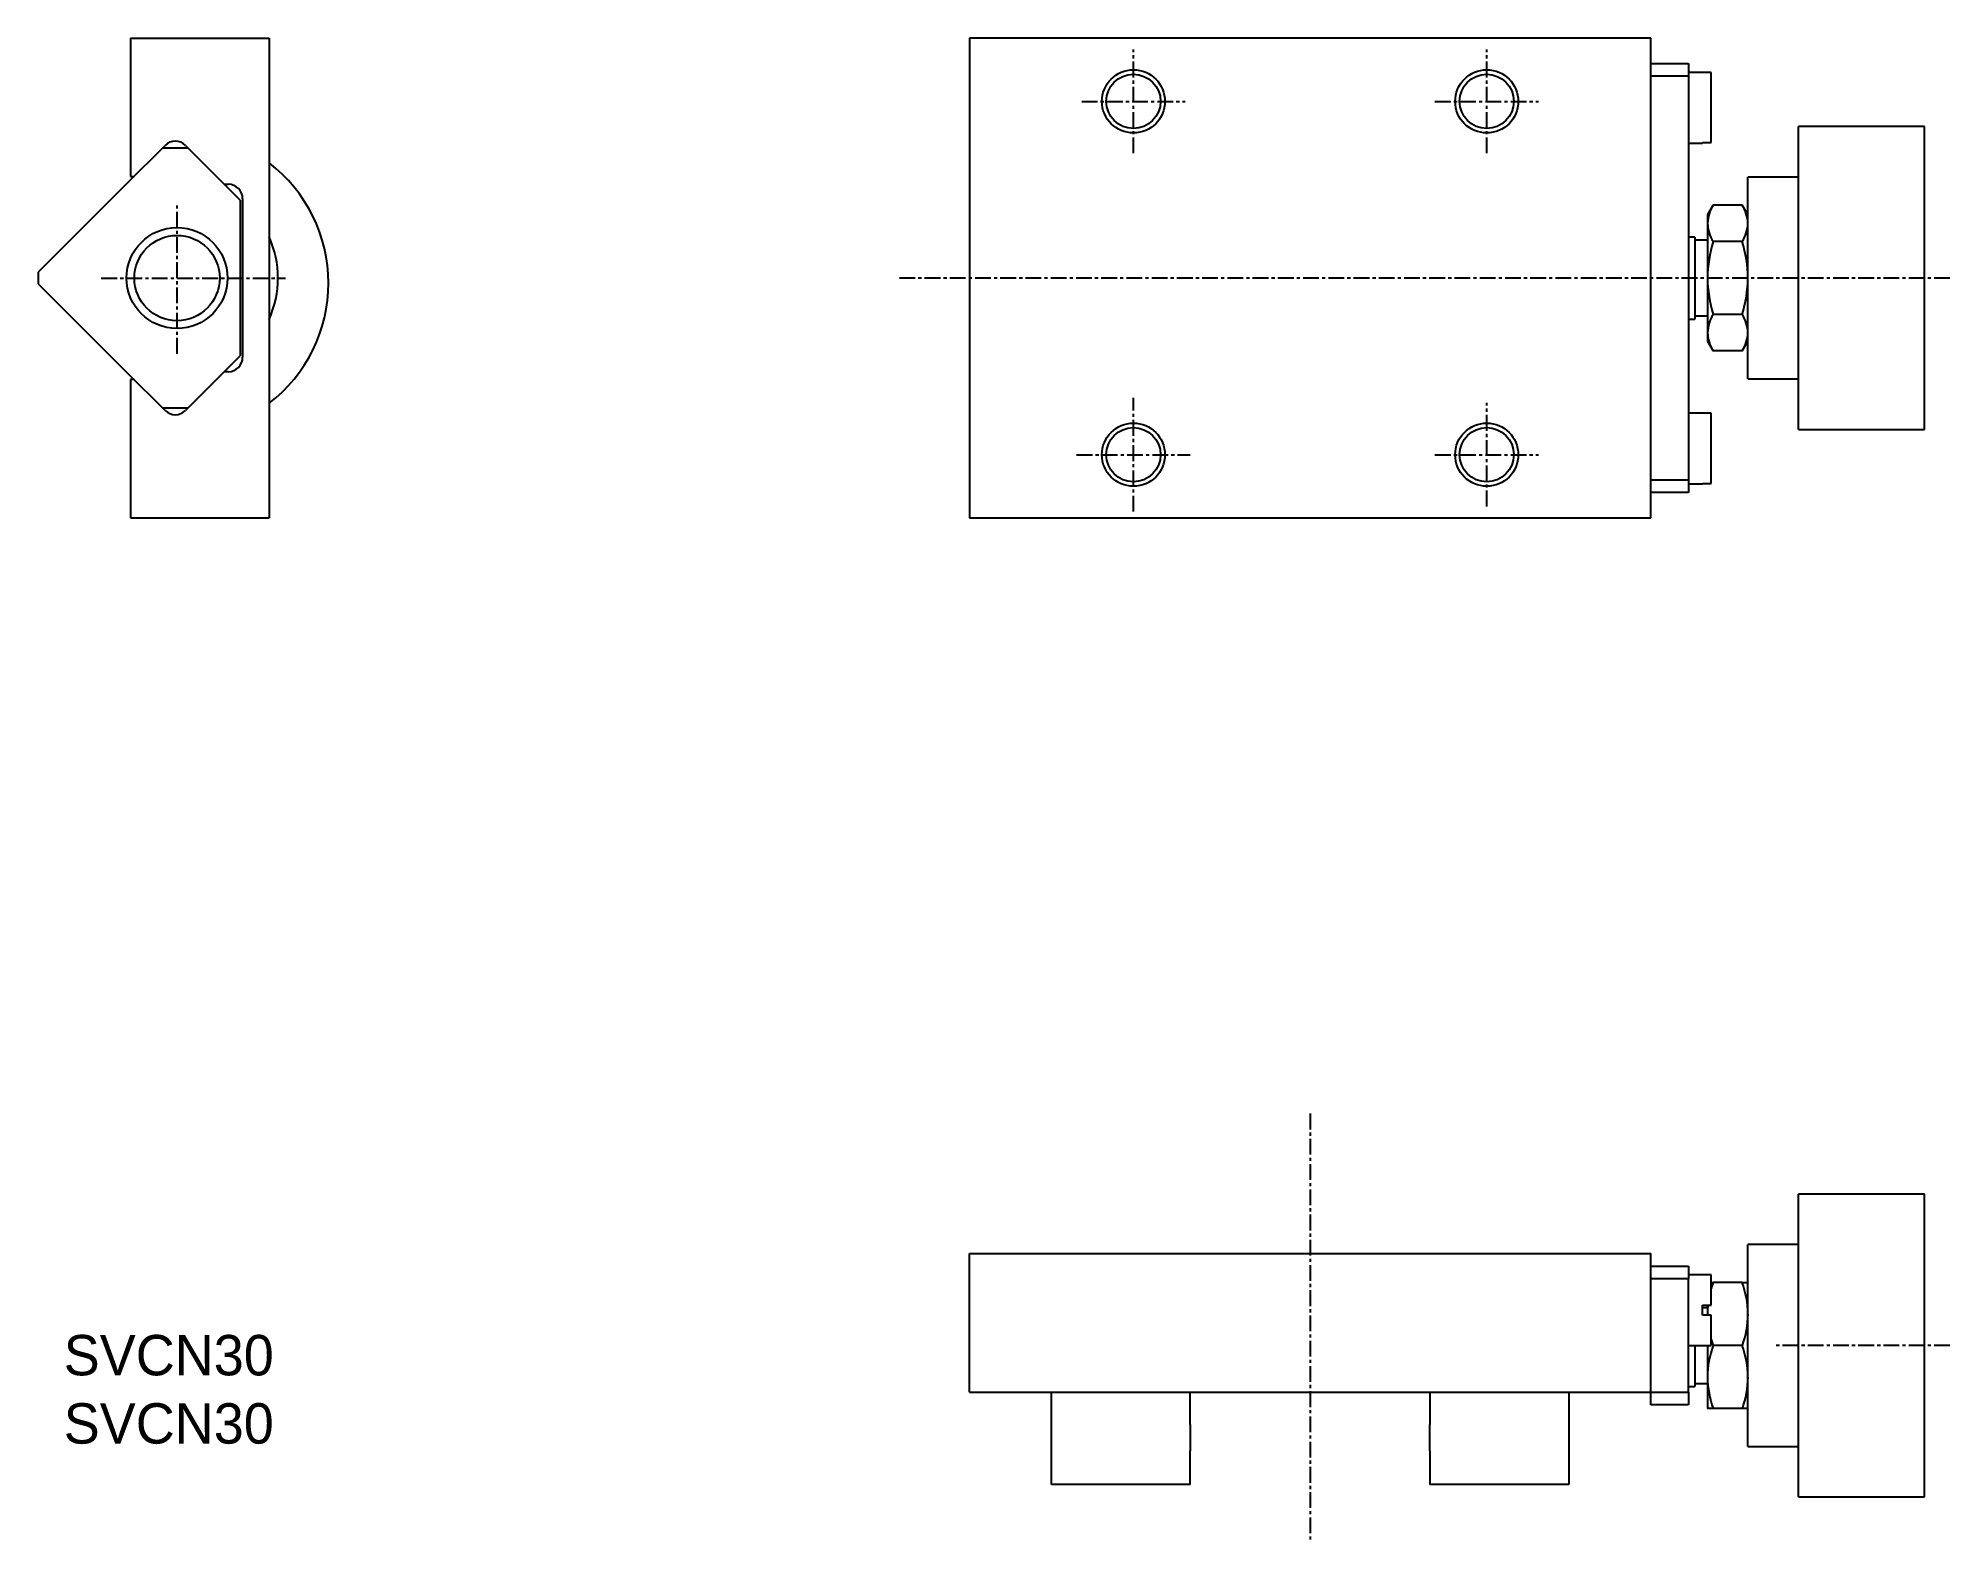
# Model space of a CAD drawing. Extents: x 8 to 159, y 2 to 121.
import ezdxf

# ---------------------------------------------------------------- set-up
doc = ezdxf.new("R2010")
doc.units = 0
doc.linetypes.add('CENTER', pattern=[2, 1.25, -0.25, 0.25, -0.25])
doc.layers.get('0').update_dxf_attribs({"linetype": 'CONTINUOUS'})
doc.layers.add('CENTER', color=1, linetype='CENTER')

msp = doc.modelspace()

# ---------------------------------------------------------------- linework, layer by layer
at = {"color": 7, "linetype": 'CONTINUOUS'}
for p, q in [((15.28, 121.37), (26.28, 121.37)), ((15.28, 121.37), (15.28, 110.43)), ((26.28, 121.37), (26.28, 83.37)), ((135.78, 121.37), (81.78, 121.37)), ((81.78, 121.37), (81.78, 83.37)), ((135.78, 83.37), (135.78, 121.37)), ((135.78, 119.37), (138.78, 119.37)), ((138.78, 118.37), (135.78, 118.37)), ((138.78, 119.37), (138.78, 118.37)), ((139.88, 118.67), (138.78, 118.67)), ((138.78, 118.37), (138.78, 86.37)), ((139.88, 118.65), (139.88, 118.67)), ((140.58, 118.65), (139.88, 118.65)), ((140.58, 113.1), (140.58, 118.65)), ((147.48, 90.37), (147.48, 114.37)), ((157.48, 114.37), (147.48, 114.37)), ((157.48, 90.37), (157.48, 114.37)), ((14.95, 109.8), (18.03, 112.88)), ((19.86, 112.66), (17.81, 112.66)), ((19.64, 112.88), (22.72, 109.8)), ((138.78, 113.07), (139.88, 113.07)), ((139.88, 113.1), (140.58, 113.1)), ((139.88, 113.07), (139.88, 113.1)), ((14.95, 109.8), (7.98, 102.83)), ((15.28, 110.43), (15.58, 110.43)), ((22.72, 109.8), (23.04, 109.8)), ((23.98, 108.55), (22.72, 109.8)), ((143.48, 94.37), (143.48, 110.37)), ((147.48, 110.37), (143.48, 110.37)), ((23.98, 108.55), (23.98, 96.2)), ((24.18, 108.66), (24.18, 96.09)), ((140.73, 108.15), (140.28, 107.37)), ((143.03, 108.15), (140.73, 108.15)), ((143.48, 107.37), (143.03, 108.15)), ((140.28, 107.37), (140.28, 106.7)), ((140.28, 106.7), (140.28, 102.37)), ((139.28, 105.62), (138.78, 105.62)), ((139.28, 105.62), (139.28, 102.37)), ((140.28, 105.37), (139.28, 105.37)), ((143.03, 105.26), (140.73, 105.26)), ((7.98, 102.83), (7.98, 101.92)), ((7.98, 101.92), (14.95, 94.95)), ((139.28, 102.37), (139.28, 99.12)), ((140.28, 102.37), (140.28, 98.04)), ((138.78, 99.12), (139.28, 99.12)), ((139.28, 99.37), (140.28, 99.37)), ((143.03, 99.49), (140.73, 99.49)), ((140.28, 98.04), (140.28, 97.37)), ((140.28, 97.37), (140.73, 96.6)), ((143.03, 96.6), (143.48, 97.37)), ((22.72, 94.95), (23.98, 96.2)), ((143.03, 96.6), (140.73, 96.6)), ((18.03, 91.87), (14.95, 94.95)), ((15.28, 94.32), (15.28, 83.37)), ((15.58, 94.32), (15.28, 94.32)), ((22.72, 94.95), (19.64, 91.87)), ((23.04, 94.95), (22.72, 94.95)), ((143.48, 94.37), (147.48, 94.37)), ((17.81, 92.09), (19.86, 92.09)), ((139.88, 91.67), (138.78, 91.67)), ((139.88, 91.65), (139.88, 91.67)), ((140.58, 91.65), (139.88, 91.65)), ((140.58, 86.1), (140.58, 91.65)), ((147.48, 90.37), (157.48, 90.37)), ((135.78, 86.37), (138.78, 86.37)), ((138.78, 86.37), (138.78, 85.37)), ((138.78, 85.37), (135.78, 85.37)), ((138.78, 86.07), (139.88, 86.07)), ((139.88, 86.1), (140.58, 86.1)), ((139.88, 86.07), (139.88, 86.1)), ((15.28, 83.37), (26.28, 83.37)), ((81.78, 83.37), (135.78, 83.37)), ((157.48, 29.77), (147.48, 29.77)), ((147.48, 5.77), (147.48, 29.77)), ((157.48, 5.77), (157.48, 29.77)), ((147.48, 25.77), (143.48, 25.77)), ((143.48, 9.77), (143.48, 25.77)), ((81.78, 25.07), (135.78, 25.07)), ((81.78, 14.07), (81.78, 25.07)), ((135.78, 14.07), (135.78, 25.07)), ((135.78, 24.07), (138.78, 24.07)), ((138.78, 23.07), (135.78, 23.07)), ((138.78, 24.07), (138.78, 23.07)), ((140.58, 23.37), (138.78, 23.37)), ((138.78, 14.07), (138.78, 23.07)), ((140.58, 20.97), (140.58, 23.37)), ((140.58, 22.77), (140.73, 22.77)), ((140.73, 22.77), (140.63, 22.47)), ((143.03, 22.77), (140.73, 22.77)), ((143.03, 22.77), (143.48, 22.77)), ((140.63, 22.47), (140.58, 22.29)), ((139.88, 20.17), (139.88, 20.97)), ((139.88, 20.97), (140.58, 20.97)), ((140.28, 20.77), (139.88, 20.77)), ((140.58, 20.17), (139.88, 20.17)), ((140.28, 20.97), (140.28, 20.27)), ((140.29, 20.6), (140.28, 20.27)), ((140.28, 20.27), (140.28, 20.17)), ((140.28, 20.27), (140.28, 20.17)), ((140.31, 20.92), (140.29, 20.6)), ((140.32, 20.97), (140.31, 20.92)), ((140.58, 17.77), (140.58, 20.17)), ((140.58, 18.26), (140.73, 17.77)), ((138.78, 17.77), (140.58, 17.77)), ((139.28, 17.77), (139.28, 14.52)), ((140.28, 17.77), (140.28, 15.27)), ((143.03, 17.77), (140.73, 17.77)), ((140.28, 15.27), (140.28, 12.77)), ((81.78, 14.07), (135.78, 14.07)), ((88.28, 6.77), (88.28, 14.07)), ((99.28, 11.51), (99.28, 14.07)), ((118.28, 14.07), (118.28, 11.51)), ((129.28, 14.07), (129.28, 6.77)), ((135.78, 14.07), (138.78, 14.07)), ((135.78, 13.07), (135.78, 14.07)), ((138.78, 14.52), (139.28, 14.52)), ((138.78, 14.07), (138.78, 13.07)), ((139.28, 14.77), (140.28, 14.77)), ((138.78, 13.07), (135.78, 13.07)), ((140.73, 12.77), (140.28, 12.77)), ((143.03, 12.77), (140.73, 12.77)), ((143.48, 12.77), (143.03, 12.77)), ((99.28, 11.51), (99.28, 9.44)), ((118.28, 9.44), (118.28, 11.51)), ((99.28, 6.77), (99.28, 9.44)), ((118.28, 9.44), (118.28, 6.77)), ((143.48, 9.77), (147.48, 9.77)), ((99.28, 6.77), (88.28, 6.77)), ((129.28, 6.77), (118.28, 6.77)), ((147.48, 5.77), (157.48, 5.77))]:
    msp.add_line(p, q, dxfattribs=at)
at = {"color": 7}
for q in [(133.68, 25.07), (122.68, 25.07)]:
    msp.add_line((109.83, 25.07), q, dxfattribs=at)
at = {"color": 3, "linetype": 'CONTINUOUS'}
for centre, radius in [((94.78, 116.37), 2.5), ((122.78, 116.37), 2.5), ((18.98, 102.37), 3.38), ((94.78, 88.37), 2.5), ((122.78, 88.37), 2.5)]:
    msp.add_circle(centre, radius, dxfattribs=at)
at = {"color": 7, "linetype": 'CONTINUOUS'}
for centre, radius in [((94.78, 116.37), 2.15), ((122.78, 116.37), 2.15), ((18.98, 102.37), 4), ((94.78, 88.37), 2.15), ((122.78, 88.37), 2.15)]:
    msp.add_circle(centre, radius, dxfattribs=at)
for centre, radius, start, end in [((18.84, 112.07), 1.14, 45, 135), ((18.98, 101.97), 12, 307.4691, 52.5309), ((23.04, 108.66), 1.14, 0, 90), ((143.17, 106.6), 2.89, 147.6436, 177.9722), ((140.67, 106.63), 2.81, 1.6143, 32.7699), ((143.09, 106.78), 2.81, 181.6143, 212.7699), ((140.59, 106.81), 2.89, 327.6436, 357.9722), ((18.98, 102.37), 8, 335.8532, 24.1468), ((150.51, 102.27), 10.23, 163.0011, 179.411), ((133.42, 102.3), 10.06, 0.443, 17.1449), ((150.38, 102.46), 10.1, 180.4759, 197.112), ((133.15, 102.49), 10.33, 343.0772, 359.3349), ((143.17, 97.94), 2.89, 147.6436, 177.9722), ((140.67, 97.96), 2.81, 1.6143, 32.7699), ((143.09, 98.12), 2.81, 181.6143, 212.7699), ((140.59, 98.15), 2.89, 327.6436, 357.9722), ((23.04, 96.09), 1.14, 270, 0), ((18.84, 92.68), 1.14, 225, 315), ((135.78, 20.19), 7.7, 0.6328, 19.6234), ((135.65, 20.38), 7.84, 340.5451, 359.1987), ((148.11, 15.16), 7.84, 160.5451, 179.1987), ((135.78, 15.19), 7.7, 0.6328, 19.6234), ((147.98, 15.36), 7.7, 180.6328, 199.6234), ((135.65, 15.38), 7.84, 340.5451, 359.1987)]:
    msp.add_arc(centre, radius, start, end, dxfattribs=at)
at = {"layer": 'CENTER', "color": 1, "linetype": 'CENTER'}
for p, q in [((94.78, 112.27), (94.78, 120.47)), ((122.78, 112.27), (122.78, 120.47)), ((90.68, 116.37), (98.88, 116.37)), ((118.68, 116.37), (126.88, 116.37)), ((18.98, 96.37), (18.98, 108.37)), ((12.98, 102.37), (27.57, 102.37)), ((159.48, 102.37), (76.06, 102.37)), ((94.78, 83.87), (94.78, 92.87)), ((122.78, 84.27), (122.78, 92.47)), ((90.28, 88.37), (99.28, 88.37)), ((118.68, 88.37), (126.88, 88.37)), ((108.78, 36.15), (108.78, 2.38)), ((159.48, 17.77), (145.48, 17.77))]:
    msp.add_line(p, q, dxfattribs=at)

# ---------------------------------------------------------------- texts
at = {"color": 7, "linetype": 'CONTINUOUS'}
for p in [(10, 15.41), (10, 10)]:
    msp.add_text('SVCN30', height=3.2, dxfattribs=at).set_placement(p)

doc.saveas('drawing.dxf')
